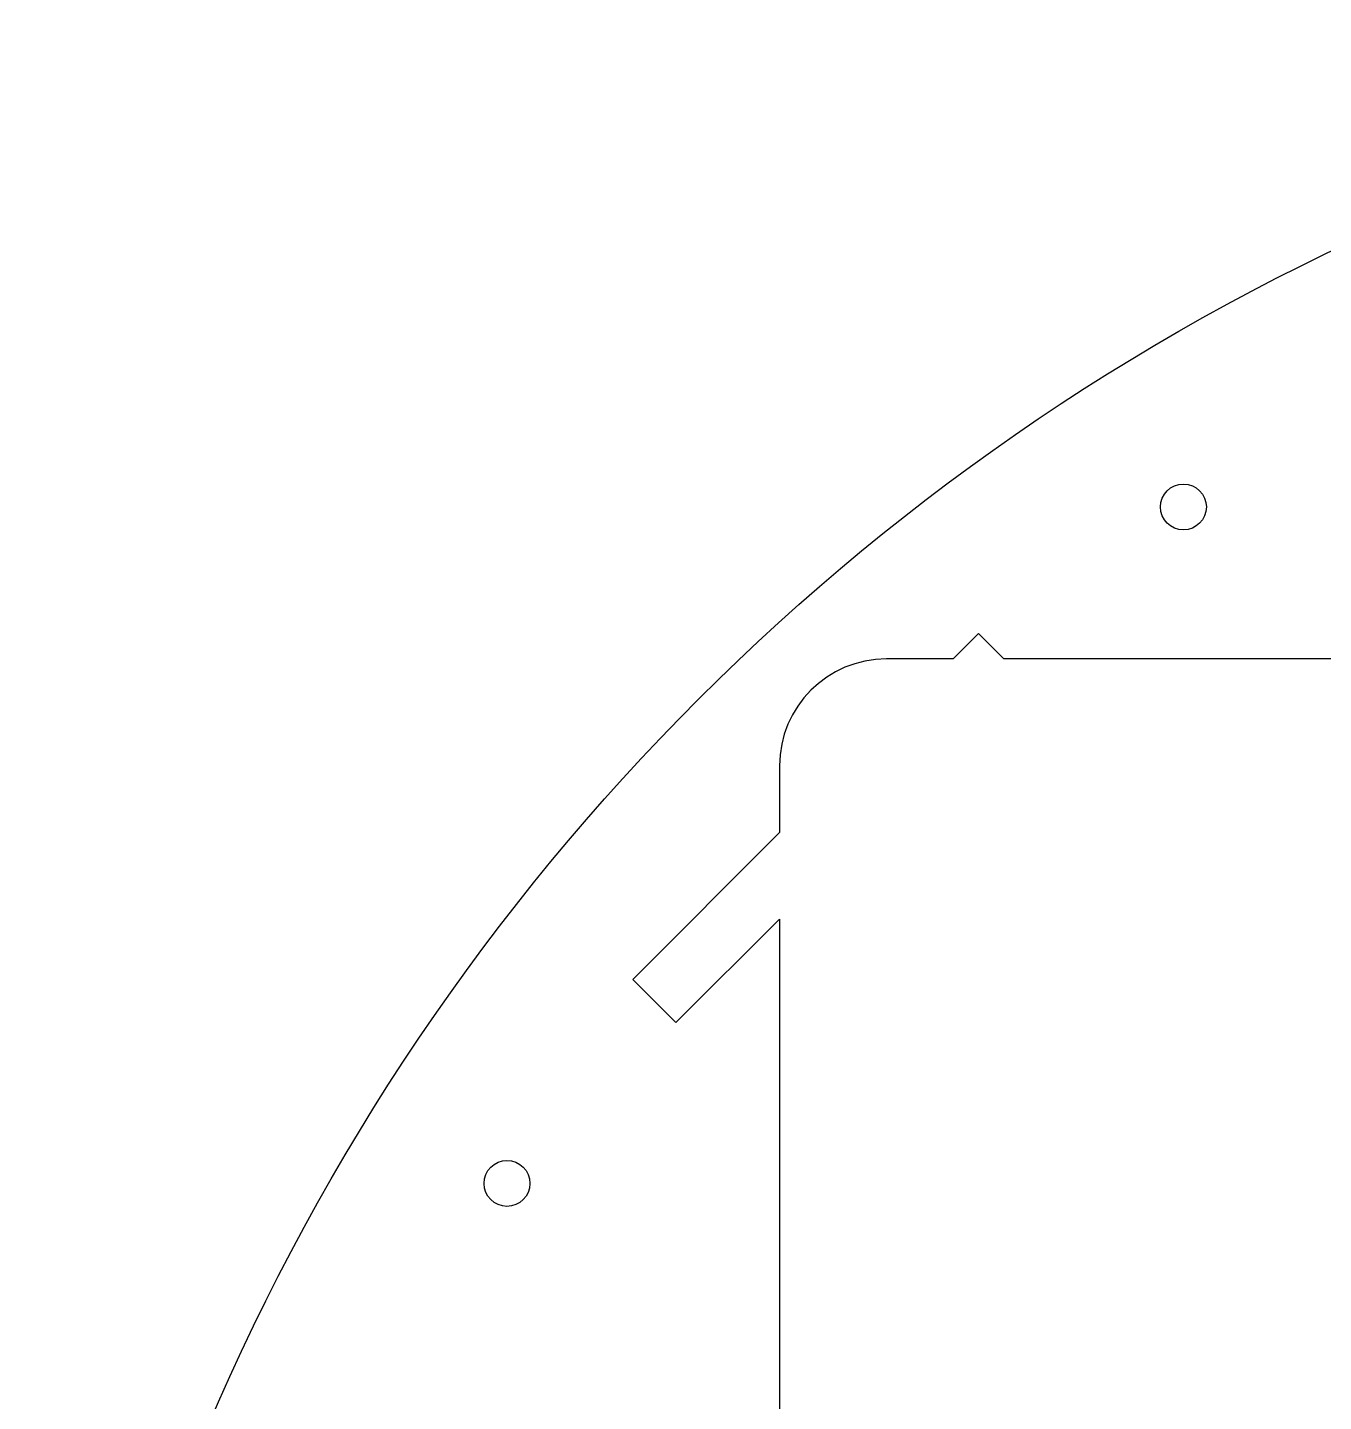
# Model space of a CAD drawing. Header units: millimetres. Extents: x -150 to 150, y -157 to 150.
# Drawn here: x -150 to -65.2, y 60.1 to 150 of the extents above; entities that cross this region are included whole.
import ezdxf

# ---------------------------------------------------------------- set-up
doc = ezdxf.new("R2010")
doc.units = ezdxf.units.MM

msp = doc.modelspace()

# ---------------------------------------------------------------- linework, layer by layer
at = {"color": 7, "linetype": 'Continuous', "lineweight": 25}
for p, q in [((-87.769, 110.334), (-89.423, 108.68)), ((-86.115, 108.68), (-87.769, 110.334)), ((-89.423, 108.68), (-93.789, 108.68)), ((85.99, 108.68), (-86.115, 108.68)), ((-100.789, 101.68), (-100.789, 97.315)), ((-100.789, 97.315), (-110.397, 87.706)), ((-107.568, 84.878), (-100.789, 91.658)), ((-100.789, 91.658), (-100.789, 1.92)), ((-110.397, 87.706), (-107.568, 84.878))]:
    msp.add_line(p, q, dxfattribs=at)
for centre, radius in [((0, 0), 150), ((-74.357, 118.622), 1.5), ((-118.622, 74.357), 1.5)]:
    msp.add_circle(centre, radius, dxfattribs=at)
msp.add_arc((-93.789, 101.68), 7, 90, 180, dxfattribs=at)

doc.saveas('drawing.dxf')
